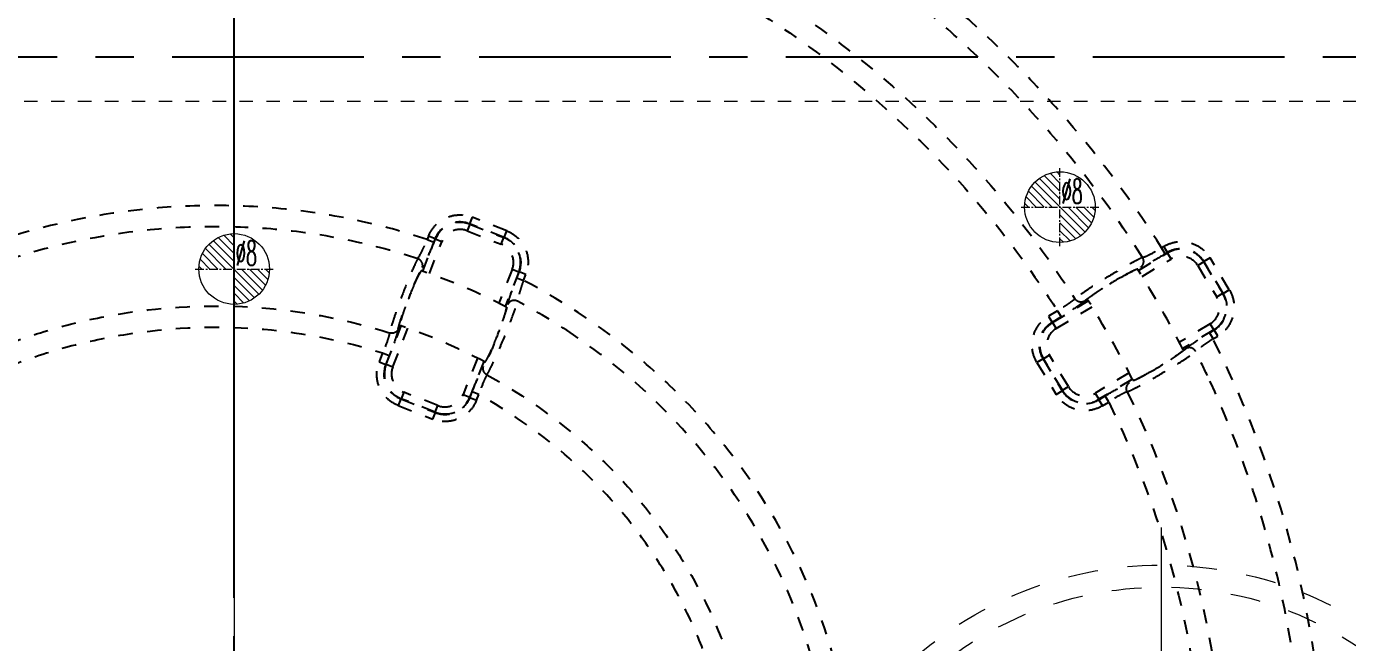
# Model space of a CAD drawing. Header units: millimetres. Extents: x 2673 to 5721, y -10743 to 3474.
# Drawn here: x 3782.6 to 3932.2, y 60.4 to 130.1 of the extents above; entities that cross this region are included whole.
import ezdxf
from ezdxf.enums import TextEntityAlignment as Align

# ---------------------------------------------------------------- set-up
doc = ezdxf.new("R2010")
doc.units = ezdxf.units.MM
doc.header["$LTSCALE"] = 16.335
doc.header["$PDMODE"] = 3
doc.header["$PDSIZE"] = 0.3125
doc.linetypes.add('CENTER', pattern=[0.6, 0.375, -0.075, 0.075, -0.075])
doc.linetypes.add('HIDDEN', pattern=[0.2, 0.1, -0.1])
doc.layers.get('0').update_dxf_attribs({"linetype": 'CONTINUOUS'})
doc.layers.get('Defpoints').update_dxf_attribs({"linetype": 'CONTINUOUS'})
for name, color, linetype, lineweight in [('cool', 153, 'HIDDEN', 9), ('epin', 13, 'CONTINUOUS', 9), ('moldbase', 7, 'CONTINUOUS', 20), ('sp', 193, 'CONTINUOUS', 9)]:
    doc.layers.add(name, color=color, linetype=linetype, lineweight=lineweight)
doc.layers.add('DEFAULT_2', color=8, linetype='HIDDEN')
doc.styles.get("Standard").update_dxf_attribs({"font": 'txt', "width": 0.8})
doc.styles.add('TXT', font='txt.shx', dxfattribs={"bigfont": 'gbcbig.shx'})
doc.styles.add('TXT05', font='txt.shx', dxfattribs={"width": 0.5, "bigfont": 'gbcbig.shx'})
doc.dimstyles.get("Standard").update_dxf_attribs({"dimtxt": 0.15625, "dimasz": 0.1875, "dimexe": 0.125, "dimexo": 0.0625, "dimtad": 0, "dimtih": 1, "dimtoh": 1, "dimdsep": 46, "dimtxsty": 'Standard', "dimcen": 0.09, "dimadec": 0, "dimazin": 0, "dimtp": 0.01, "dimtm": 0.01, "dimtfac": 1, "dimtofl": 0, "dimtmove": 0, "dimatfit": 3, "dimfxl": 0, "dimtolj": 1, "dimarcsym": 0})

# ---------------------------------------------------------------- blocks, each defined once
blk = doc.blocks.new('*D84')
at = {"color": 4, "lineweight": -2}
blk.add_line((3976.43, 186.47), (3970.25, 181.4), dxfattribs=at)
at = {"color": 4}
blk.add_solid([(3969.41, 182.43), (3971.1, 180.37), (3964.07, 176.32)], dxfattribs=at)
at = {"layer": 'Defpoints', "color": 0}
for p in [(3964.07, 176.32), (3648.27, -83.02)]:
    blk.add_point(p, dxfattribs=at)
at = {"color": 6, "insert": (3998.07, 204.24), "char_height": 12, "attachment_point": 5, "rotation": 39.3934}
blk.add_mtext('\\A1;∅408.64', dxfattribs=at)
blk = doc.blocks.new('sp_80_th', base_point=(180.03, -1065.14))
at = {"layer": 'sp', "color": 1, "linetype": 'CENTER', "ltscale": 2.643404}
for p, q in [((180.03, -1111.89), (180.03, -1018.39)), ((133.28, -1065.14), (226.78, -1065.14))]:
    blk.add_line(p, q, dxfattribs=at)
at = {"layer": 'sp', "linetype": 'HIDDEN', "ltscale": 2.073258}
for radius in [42.5, 40]:
    blk.add_circle((180.03, -1065.14), radius, dxfattribs=at)
at = {"layer": 'sp', "color": 6, "style": 'TXT'}
blk.add_text('SP%%c80', height=10, dxfattribs=at).set_placement((180.03, -1081.14), align=Align.MIDDLE)
blk = doc.blocks.new('1')
at = {"color": 1, "linetype": 'CENTER', "ltscale": 3.545271}
blk.add_line((3521.17, -188.35), (4091.17, -188.35), dxfattribs=at)
at = {"layer": 'cool', "ltscale": 0.932966}
blk.add_line((3535.5, -193.35), (4076.84, -193.35), dxfattribs=at)
blk = doc.blocks.new('05')
blk.add_blockref('1', (0, 315))
blk = doc.blocks.new('epin_ejp_8')
at = {"layer": 'epin', "ltscale": 0.5}
h = blk.add_hatch(dxfattribs=at)
h.set_pattern_fill('_ANSI31', color=123, scale=0.2, angle=90, style=0)
h.set_pattern_definition([(135, (-3069.6252, 813.4417), (-0.4490128, -0.4490128), [])])
h.paths.add_polyline_path([(0, 4, 0.414214), (-4, 0), (0, 0)])
h.paths.add_polyline_path([(4, 0), (0, 0), (0, -4, 0.414214)])
at = {"layer": 'epin', "color": 1, "linetype": 'CENTER', "ltscale": 0.16}
for p, q in [((0, -4.4), (0, 4.4)), ((-4.4, 0), (4.4, 0))]:
    blk.add_line(p, q, dxfattribs=at)
at = {"layer": 'epin', "ltscale": 0.5}
blk.add_circle((0, 0), 4, dxfattribs=at)
at = {"layer": 'epin', "color": 6, "ltscale": 0.5, "style": 'TXT05', "width": 0.5}
blk.add_text('%%c8', height=2.8, dxfattribs=at).set_placement((0.16, 0.4))
blk = doc.blocks.new('7')
at = {"layer": 'epin'}
for p in [(93.5, 2155.41), (0, 2148.41)]:
    blk.add_blockref('epin_ejp_8', p, dxfattribs=at)

msp = doc.modelspace()

# ---------------------------------------------------------------- linework, layer by layer
at = {"color": 1, "linetype": 'CENTER', "ltscale": 3.545271}
msp.add_line((3806.172, -273.35), (3806.172, 326.65), dxfattribs=at)
at = {"color": 1, "linetype": 'CENTER', "ltscale": 12.63858}
msp.add_line((3806.172, -178.099), (3806.172, 271.4), dxfattribs=at)
at = {"color": 7, "linetype": 'Continuous'}
for radius in [204.318, 204.112, 199.261, 198.191, 186.993]:
    msp.add_circle((3806.172, 46.65), radius, dxfattribs=at)
at = {"layer": 'DEFAULT_2', "color": 8, "linetype": 'HIDDEN'}
for p, q in [((3832.84, 107.717), (3832.546, 106.97)), ((3833.113, 108.51), (3832.819, 107.763)), ((3832.819, 107.763), (3832.84, 107.717)), ((3836.741, 106.223), (3832.819, 107.763)), ((3832.84, 107.717), (3836.695, 106.203)), ((3837.034, 106.97), (3833.113, 108.51)), ((3828.172, 106.356), (3828.026, 105.985)), ((3828.919, 106.062), (3828.172, 106.356)), ((3832.546, 106.97), (3836.401, 105.456)), ((3836.695, 106.203), (3836.741, 106.223)), ((3836.741, 106.223), (3837.034, 106.97)), ((3827.515, 102.39), (3828.939, 106.016)), ((3828.026, 105.985), (3828.773, 105.692)), ((3828.273, 102.126), (3829.686, 105.722)), ((3828.919, 106.062), (3828.773, 105.691)), ((3828.939, 106.016), (3828.919, 106.062)), ((3829.686, 105.722), (3828.939, 106.016)), ((3836.401, 105.456), (3836.695, 106.203)), ((3911.431, 105.199), (3911.177, 105.046)), ((3911.592, 104.359), (3911.177, 105.046)), ((3911.846, 104.512), (3911.431, 105.199)), ((3908.569, 102.49), (3911.834, 104.463)), ((3908.991, 101.807), (3912.249, 103.776)), ((3911.846, 104.512), (3911.591, 104.358)), ((3911.834, 104.463), (3911.846, 104.512)), ((3912.249, 103.776), (3911.834, 104.463)), ((3915.966, 103.444), (3915.279, 103.029)), ((3915.978, 103.494), (3915.966, 103.444)), ((3915.966, 103.444), (3918.108, 99.9)), ((3916.665, 103.909), (3915.978, 103.494)), ((3918.158, 99.888), (3915.978, 103.494)), ((3918.844, 100.303), (3916.665, 103.909)), ((3827.515, 102.39), (3827.381, 102.436)), ((3837.649, 102.596), (3836.148, 98.775)), ((3838.396, 102.302), (3836.867, 98.411)), ((3838.396, 102.302), (3837.649, 102.596)), ((3838.18, 101.654), (3838.442, 102.323)), ((3838.442, 102.323), (3838.396, 102.302)), ((3839.189, 102.029), (3838.442, 102.323)), ((3838.927, 101.361), (3839.189, 102.029)), ((3908.569, 102.49), (3908.494, 102.61)), ((3915.279, 103.029), (3917.421, 99.485)), ((3838.18, 101.654), (3838.927, 101.361)), ((3918.158, 99.888), (3918.844, 100.303)), ((3898.824, 96.599), (3902.886, 99.054)), ((3902.811, 99.175), (3902.886, 99.054)), ((3917.421, 99.485), (3918.108, 99.9)), ((3918.108, 99.9), (3918.158, 99.888)), ((3836.994, 98.345), (3836.867, 98.411)), ((3899.391, 97.922), (3898.36, 97.298)), ((3898.36, 97.298), (3898.775, 96.611)), ((3899.239, 95.913), (3903.308, 98.372)), ((3899.391, 97.922), (3899.806, 97.235)), ((3823.382, 91.866), (3825.085, 96.202)), ((3824.129, 91.573), (3825.845, 95.941)), ((3824.951, 96.248), (3825.085, 96.202)), ((3899.806, 97.235), (3898.775, 96.611)), ((3898.775, 96.611), (3898.824, 96.599)), ((3898.824, 96.599), (3899.239, 95.913)), ((3916.674, 96.455), (3913.202, 94.356)), ((3917.089, 95.768), (3913.569, 93.641)), ((3916.597, 95.429), (3917.139, 95.756)), ((3917.089, 95.768), (3916.674, 96.455)), ((3917.139, 95.756), (3917.089, 95.768)), ((3917.554, 95.069), (3917.139, 95.756)), ((3916.598, 95.429), (3917.013, 94.742)), ((3917.013, 94.742), (3917.554, 95.069)), ((3822.985, 93.147), (3822.589, 92.139)), ((3822.985, 93.147), (3823.732, 92.854)), ((3823.732, 92.854), (3823.336, 91.845)), ((3898.492, 92.883), (3897.805, 92.467)), ((3900.634, 89.338), (3898.492, 92.883)), ((3913.634, 93.514), (3913.569, 93.641)), ((3822.589, 92.139), (3823.336, 91.845)), ((3823.336, 91.845), (3823.382, 91.866)), ((3823.382, 91.866), (3824.129, 91.573)), ((3833.711, 92.567), (3832.092, 88.446)), ((3834.427, 92.195), (3832.839, 88.152)), ((3834.427, 92.195), (3834.553, 92.128)), ((3897.756, 92.48), (3897.069, 92.065)), ((3897.069, 92.065), (3899.249, 88.459)), ((3897.805, 92.467), (3897.756, 92.48)), ((3897.756, 92.48), (3899.936, 88.874)), ((3899.948, 88.923), (3897.805, 92.467)), ((3907.506, 90.913), (3903.664, 88.591)), ((3907.871, 90.196), (3904.08, 87.905)), ((3907.871, 90.196), (3907.935, 90.069)), ((3825.377, 88.712), (3825.083, 87.965)), ((3829.232, 87.198), (3825.377, 88.712)), ((3832.092, 88.446), (3832.839, 88.152)), ((3832.859, 88.106), (3833.111, 88.747)), ((3833.858, 88.454), (3833.111, 88.747)), ((3833.606, 87.812), (3833.858, 88.454)), ((3899.249, 88.459), (3899.936, 88.874)), ((3899.936, 88.874), (3899.948, 88.923)), ((3899.948, 88.923), (3900.634, 89.338)), ((3903.664, 88.591), (3904.08, 87.905)), ((3904.067, 87.855), (3904.775, 88.283)), ((3905.19, 87.596), (3904.775, 88.283)), ((3825.037, 87.945), (3824.743, 87.198)), ((3824.743, 87.198), (3828.665, 85.658)), ((3825.083, 87.965), (3825.037, 87.945)), ((3825.037, 87.945), (3828.959, 86.405)), ((3828.938, 86.451), (3825.083, 87.965)), ((3828.938, 86.451), (3829.232, 87.198)), ((3832.839, 88.152), (3832.859, 88.106)), ((3832.859, 88.106), (3833.606, 87.812)), ((3904.08, 87.905), (3904.067, 87.855)), ((3904.067, 87.855), (3904.482, 87.168)), ((3904.482, 87.168), (3905.19, 87.596)), ((3828.665, 85.658), (3828.959, 86.405)), ((3828.959, 86.405), (3828.938, 86.451))]:
    msp.add_line(p, q, dxfattribs=at)
for radius in [203.079, 201.12]:
    msp.add_circle((3806.172, 46.65), radius, dxfattribs=at)
for centre, radius, start, end in [((3831.717, 104.968), 3.004, 68.47485, 158.64641), ((3831.742, 104.912), 3.012, 68.65001, 158.49936), ((3831.739, 104.919), 2.205, 68.50507, 158.61631), ((3835.647, 103.425), 3.004, 338.47485, 68.64641), ((3835.597, 103.403), 2.205, 338.50507, 68.61631), ((3835.591, 103.401), 3.012, 350.63125, 68.50576), ((3913.39, 101.883), 3.012, 31.2397, 121.08905), ((3913.404, 101.943), 3.004, 31.06454, 121.23609), ((3913.391, 101.891), 2.205, 31.09475, 121.20599), ((3804.871, 36.185), 69.971, 62.67113, 71.23411), ((3835.62, 103.384), 2.979, 338.70031, 350.84615), ((3927.482, 64.774), 42.436, 119.33987, 122.81245), ((3808.185, 39.932), 118.281, 26.93636, 31.999), ((3805.352, 37.048), 70.155, 55.99027, 62.02682), ((3808.205, 39.942), 111.619, 26.68531, 32.05064), ((3915.536, 98.343), 2.205, 301.09475, 31.20599), ((3915.588, 98.33), 3.004, 301.06454, 31.23609), ((3915.529, 98.345), 3.012, 313.22093, 31.09545), ((3804.855, 36.151), 63.367, 62.05225, 71.51032), ((3900.325, 94.038), 3.004, 121.06454, 211.23609), ((3900.385, 94.023), 3.012, 121.2397, 211.08907), ((3900.378, 94.025), 2.205, 121.09475, 211.20599), ((3915.542, 98.314), 2.979, 301.28999, 313.43583), ((3809.659, 40.698), 117.795, 25.05526, 26.52729), ((3826.131, 90.743), 3.004, 158.47485, 248.64641), ((3826.187, 90.768), 3.012, 158.65001, 248.49939), ((3826.181, 90.765), 2.205, 158.50507, 248.61631), ((3888.602, 128.467), 43.095, 299.73316, 303.22489), ((3830.039, 89.249), 2.205, 248.50507, 338.61631), ((3902.509, 90.424), 3.004, 211.06454, 301.23609), ((3902.494, 90.471), 2.979, 211.28999, 223.43583), ((3902.524, 90.484), 3.012, 223.2209, 301.09547), ((3902.522, 90.477), 2.205, 211.09475, 301.20599), ((3830.061, 89.2), 3.004, 248.47485, 338.64641), ((3830.037, 89.256), 3.012, 260.63122, 338.50579), ((3830.02, 89.227), 2.979, 248.70031, 260.84615)]:
    msp.add_arc(centre, radius, start, end, dxfattribs=at)
for points, knots in [([(3820.165, 216.081), (3809.232, 217.042), (3792.687, 217.01), (3770.996, 214.055), (3755.021, 210.42), (3739.385, 205.401), (3719.157, 196.867), (3695.357, 182.905), (3670.148, 161.487), (3652.518, 140.265), (3640.738, 121.706), (3630.617, 102.256), (3624.911, 86.761), (3622.012, 76.232)], [0, 0, 0, 0, 0.1252061, 0.1874252, 0.2495281, 0.3118469, 0.3745329, 0.4997142, 0.6248995, 0.7500892, 0.8127949, 0.875405, 1, 1, 1, 1]), ([(3813.575, 214.146), (3803.048, 214.697), (3787.173, 214.153), (3766.424, 210.705), (3751.154, 206.808), (3736.227, 201.609), (3716.95, 192.973), (3698.828, 181.888), (3682.339, 168.661), (3667.015, 154.094), (3653.592, 137.627), (3642.366, 119.708), (3632.698, 100.959), (3627.215, 86.053), (3624.408, 75.926)], [0, 0, 0, 0, 0.1250157, 0.1871392, 0.249255, 0.3116691, 0.3743672, 0.4995285, 0.5621746, 0.6248222, 0.7500374, 0.8127479, 0.8753649, 1, 1, 1, 1]), ([(3982.904, 28.749), (3983.3, 34.177), (3983.577, 45.089), (3982.403, 61.454), (3979.686, 77.648), (3974.035, 98.759), (3965.412, 118.988), (3954.07, 137.731), (3944.25, 151.005), (3933.224, 163.301), (3921.112, 174.517), (3908.011, 184.569), (3889.402, 196.296), (3864.241, 207.68), (3842.79, 212.991), (3831.937, 214.661)], [0, 0, 0, 0, 0.0620818, 0.1242949, 0.1868949, 0.2490922, 0.3733211, 0.4359918, 0.4987321, 0.5613895, 0.6241212, 0.6867698, 0.7494922, 0.8747321, 1, 1, 1, 1]), ([(3980.768, 33.05), (3981.023, 38.313), (3981.037, 48.898), (3979.55, 64.73), (3976.602, 80.367), (3970.746, 100.721), (3962.075, 120.191), (3950.832, 138.218), (3941.16, 150.973), (3930.349, 162.782), (3918.516, 173.555), (3905.746, 183.213), (3887.642, 194.487), (3863.212, 205.454), (3842.414, 210.609), (3831.89, 212.247)], [0, 0, 0, 0, 0.0620079, 0.1243126, 0.1868475, 0.2489387, 0.3732393, 0.4359254, 0.4986477, 0.5613029, 0.6240344, 0.6866845, 0.7494177, 0.874684, 1, 1, 1, 1]), ([(3633.183, 73.965), (3635.861, 83.535), (3642.784, 102.259), (3657.596, 128.265), (3673.321, 147.62), (3687.678, 161.388), (3703.142, 173.905), (3720.129, 184.443), (3738.225, 192.718), (3752.293, 197.755), (3766.757, 201.579), (3786.355, 205.014), (3801.323, 205.683), (3811.232, 205.27)], [0, 0, 0, 0, 0.1250221, 0.24982, 0.3749363, 0.437177, 0.4998139, 0.6249855, 0.6872649, 0.7499012, 0.8127356, 0.8752351, 1, 1, 1, 1]), ([(3635.499, 73.365), (3638.231, 83.116), (3643.571, 97.422), (3652.993, 115.364), (3663.906, 132.441), (3676.953, 148.068), (3691.834, 161.832), (3707.849, 174.253), (3725.419, 184.559), (3744.095, 192.447), (3763.391, 198.66), (3788.442, 203.222), (3808.811, 203.262), (3818.9, 202.376)], [0, 0, 0, 0, 0.1250227, 0.1873756, 0.2499885, 0.3749959, 0.4372835, 0.5000035, 0.6249664, 0.6873014, 0.7500555, 0.8749575, 1, 1, 1, 1]), ([(3830.974, 203.302), (3835.881, 202.526), (3845.637, 200.55), (3859.984, 196.289), (3873.932, 190.762), (3887.349, 184.054), (3900.091, 176.196), (3912.074, 167.203), (3923.236, 157.166), (3933.444, 146.163), (3942.598, 134.316), (3950.647, 121.665), (3957.51, 108.307), (3964.995, 89.76), (3971.069, 65.413), (3972.24, 45.363), (3971.878, 35.381)], [0, 0, 0, 0, 0.0622256, 0.1245106, 0.1872328, 0.2499287, 0.3121803, 0.3744974, 0.4373619, 0.4999634, 0.5622464, 0.6246531, 0.6875294, 0.7501047, 0.8748861, 1, 1, 1, 1]), ([(3830.613, 200.936), (3835.565, 200.152), (3845.412, 198.146), (3859.88, 193.797), (3873.929, 188.146), (3887.417, 181.279), (3900.197, 173.224), (3912.185, 164.003), (3923.308, 153.723), (3933.42, 142.46), (3942.437, 130.341), (3952.897, 113.119), (3960.897, 94.493), (3966.15, 75.013), (3968.685, 60.084), (3969.785, 44.979), (3969.545, 34.897), (3969.184, 29.889)], [0, 0, 0, 0, 0.0622507, 0.1245777, 0.1873347, 0.2500123, 0.3122468, 0.3746376, 0.4375296, 0.5000422, 0.5623076, 0.6247986, 0.7499483, 0.8122214, 0.8750211, 0.9376537, 1, 1, 1, 1]), ([(3911.177, 105.046), (3908.259, 109.661), (3903.395, 116.321), (3896.067, 124.478), (3890.178, 130.233), (3883.938, 135.569), (3875.158, 142.116), (3863.402, 149.212), (3848.329, 155.83), (3835.156, 159.681), (3824.384, 161.731), (3813.51, 163.109), (3799.796, 163.521), (3783.414, 161.964), (3767.356, 158.378), (3751.845, 152.838), (3737.103, 145.432), (3723.323, 136.253), (3706.633, 121.935), (3696.141, 109.007), (3690.302, 99.76)], [0, 0, 0, 0, 0.0622998, 0.0937084, 0.1250404, 0.1561692, 0.1873077, 0.2499149, 0.3123466, 0.3746285, 0.406017, 0.4373779, 0.4995974, 0.5621033, 0.624637, 0.6868336, 0.7495432, 0.8123931, 0.8752233, 1, 1, 1, 1]), ([(3909.037, 103.95), (3906.183, 108.447), (3901.429, 114.935), (3894.274, 122.886), (3888.525, 128.496), (3882.436, 133.701), (3873.87, 140.09), (3862.402, 147.022), (3847.699, 153.5), (3834.849, 157.284), (3824.339, 159.312), (3813.725, 160.686), (3800.335, 161.133), (3784.33, 159.675), (3768.63, 156.242), (3753.451, 150.91), (3739.009, 143.757), (3725.489, 134.875), (3709.077, 120.992), (3698.722, 108.435), (3692.937, 99.44)], [0, 0, 0, 0, 0.062228, 0.0936021, 0.1249001, 0.1559997, 0.1871115, 0.2496732, 0.3120768, 0.3743284, 0.4057027, 0.4370645, 0.4992883, 0.5617858, 0.6243469, 0.6865641, 0.7492808, 0.8121739, 0.8750538, 1, 1, 1, 1]), ([(3700.404, 94.448), (3703.075, 98.613), (3708.924, 106.666), (3719.07, 117.63), (3730.438, 127.325), (3742.891, 135.597), (3756.242, 142.313), (3770.316, 147.359), (3784.912, 150.652), (3799.797, 152.105), (3814.759, 151.723), (3827.081, 149.808), (3836.749, 147.347), (3843.883, 145.047), (3850.832, 142.3), (3859.83, 138.042), (3870.561, 131.642), (3882.305, 122.334), (3892.746, 111.558), (3898.676, 103.496), (3901.367, 99.274)], [0, 0, 0, 0, 0.0621562, 0.124671, 0.1872211, 0.2493693, 0.3120107, 0.3744794, 0.4366959, 0.4994819, 0.5618472, 0.6242068, 0.6556466, 0.68708, 0.7182947, 0.7494271, 0.8120532, 0.8747565, 0.937103, 1, 1, 1, 1]), ([(3702.469, 93.232), (3705.093, 97.318), (3710.838, 105.213), (3720.798, 115.962), (3731.955, 125.462), (3744.173, 133.566), (3757.269, 140.141), (3771.07, 145.078), (3785.379, 148.295), (3799.967, 149.709), (3814.626, 149.323), (3826.697, 147.438), (3836.165, 145.021), (3843.151, 142.763), (3849.953, 140.068), (3858.762, 135.893), (3869.263, 129.62), (3880.752, 120.5), (3890.962, 109.947), (3896.759, 102.054), (3899.39, 97.921)], [0, 0, 0, 0, 0.0622361, 0.1248257, 0.1874323, 0.2496351, 0.3123185, 0.3748135, 0.4370538, 0.4998468, 0.562207, 0.6245564, 0.6559857, 0.6874025, 0.7185979, 0.7497112, 0.8122881, 0.8749251, 0.9371933, 1, 1, 1, 1]), ([(3828.026, 105.984), (3825.423, 106.851), (3820.121, 108.298), (3811.969, 109.573), (3803.727, 109.973), (3792.755, 109.353), (3779.272, 106.389), (3764.175, 99.612), (3752.969, 91.562), (3745.1, 83.914), (3739.79, 77.616), (3735.098, 70.843), (3731.091, 63.647), (3727.777, 56.115), (3724.322, 45.711), (3721.858, 32.149), (3721.893, 18.383), (3723.39, 7.527), (3725.246, -0.478), (3727.806, -8.299), (3731.027, -15.875), (3734.888, -23.129), (3739.37, -30.01), (3744.436, -36.491), (3750.026, -42.531), (3756.092, -48.07), (3762.609, -53.072), (3769.532, -57.519), (3774.383, -60.108), (3776.857, -61.298)], [0, 0, 0, 0, 0.0312988, 0.0625389, 0.0939378, 0.1252485, 0.1876991, 0.250154, 0.3127881, 0.3439512, 0.3751669, 0.4066004, 0.4378048, 0.4689729, 0.5003228, 0.5627002, 0.6252571, 0.6564554, 0.6875639, 0.7188628, 0.7502069, 0.7813643, 0.8124739, 0.8437602, 0.8750939, 0.906243, 0.9373542, 0.9686896, 1, 1, 1, 1]), ([(3828.172, 106.356), (3828.354, 106.817), (3828.902, 107.679), (3830.156, 108.548), (3831.646, 108.875), (3832.651, 108.691), (3833.113, 108.51)], [0, 0, 0, 0, 0.2500115, 0.5000013, 0.7499896, 1, 1, 1, 1]), ([(3826.964, 103.815), (3824.499, 104.624), (3819.481, 105.975), (3811.771, 107.177), (3803.972, 107.57), (3793.583, 107.029), (3783.335, 104.858), (3773.602, 101.206), (3766.601, 97.743), (3759.961, 93.617), (3753.759, 88.854), (3748.045, 83.524), (3742.876, 77.662), (3738.27, 71.339), (3734.284, 64.609), (3730.941, 57.546), (3727.361, 47.762), (3724.595, 34.962), (3724.065, 19.281), (3726.284, 3.738), (3730.375, -8.7), (3734.843, -18.124), (3740.105, -27.132), (3748.091, -37.493), (3759.564, -48.223), (3768.305, -54.01), (3772.872, -56.543)], [0, 0, 0, 0, 0.0311514, 0.0622683, 0.0935509, 0.1247671, 0.1870339, 0.218321, 0.2494604, 0.2806847, 0.3120606, 0.3432337, 0.3743813, 0.4057823, 0.4370451, 0.4681897, 0.4995013, 0.5620148, 0.6245279, 0.6869925, 0.7496128, 0.7809507, 0.8121317, 0.8747611, 0.9372836, 1, 1, 1, 1]), ([(3837.034, 106.97), (3837.496, 106.788), (3838.358, 106.24), (3839.227, 104.986), (3839.554, 103.496), (3839.369, 102.491), (3839.189, 102.029)], [0, 0, 0, 0, 0.2500115, 0.5000013, 0.7499896, 1, 1, 1, 1]), ([(3826.963, 103.815), (3827.136, 104.081), (3827.399, 104.566), (3827.736, 105.299), (3827.931, 105.748), (3828.026, 105.985)], [0, 0, 0, 0, 0.3935527, 0.6826961, 1, 1, 1, 1]), ([(3828.773, 105.691), (3828.538, 105.094), (3828.2, 104.272), (3827.754, 103.315), (3827.563, 102.947), (3827.475, 102.805)], [0, 0, 0, 0, 0.6074955, 0.8416995, 1, 1, 1, 1]), ([(3909.037, 103.95), (3909.333, 104.057), (3910.062, 104.398), (3910.758, 104.797), (3911.177, 105.046)], [0, 0, 0, 0, 0.3925807, 1, 1, 1, 1]), ([(3911.431, 105.199), (3911.856, 105.455), (3912.815, 105.806), (3914.339, 105.735), (3915.721, 105.09), (3916.407, 104.333), (3916.665, 103.909)], [0, 0, 0, 0, 0.2500115, 0.5000013, 0.7499896, 1, 1, 1, 1]), ([(3826.962, 103.814), (3826.844, 103.609), (3826.588, 103.079), (3825.981, 101.708), (3825.338, 100.089), (3824.703, 98.377), (3824.285, 97.183), (3823.973, 96.21), (3823.811, 95.644), (3823.762, 95.413)], [0, 0, 0, 0, 0.0790733, 0.1958381, 0.499813, 0.6592086, 0.8043293, 0.9211012, 1, 1, 1, 1]), ([(3827.475, 102.805), (3827.543, 102.992), (3827.506, 103.452), (3827.159, 103.744), (3826.963, 103.815)], [0, 0, 0, 0, 0.4890952, 1, 1, 1, 1]), ([(3909.036, 103.95), (3908.818, 103.86), (3908.292, 103.598), (3906.974, 102.887), (3905.475, 102.001), (3903.925, 101.037), (3902.864, 100.351), (3902.022, 99.774), (3901.548, 99.427), (3901.367, 99.274)], [0, 0, 0, 0, 0.0788906, 0.1956265, 0.4998617, 0.6593026, 0.8043652, 0.9210578, 1, 1, 1, 1]), ([(3911.591, 104.358), (3911.044, 104.027), (3910.277, 103.581), (3909.345, 103.093), (3908.97, 102.918), (3908.815, 102.859)], [0, 0, 0, 0, 0.6081066, 0.842224, 1, 1, 1, 1]), ([(3908.815, 102.859), (3908.98, 102.965), (3909.227, 103.341), (3909.142, 103.775), (3909.037, 103.95)], [0, 0, 0, 0, 0.4892716, 1, 1, 1, 1]), ([(3826.504, 100.773), (3826.683, 101.192), (3826.988, 101.877), (3827.319, 102.554), (3827.475, 102.805)], [0, 0, 0, 0, 0.6065909, 1, 1, 1, 1]), ([(3827.381, 102.436), (3827.366, 102.44), (3827.318, 102.403), (3827.263, 102.323), (3827.175, 102.183), (3827.071, 101.992), (3826.948, 101.749), (3826.753, 101.34), (3826.605, 101.008), (3826.504, 100.773)], [0, 0, 0, 0, 0.024012, 0.0788381, 0.1650122, 0.280738, 0.4249811, 0.5952749, 1, 1, 1, 1]), ([(3906.689, 101.767), (3907.111, 102.007), (3907.809, 102.389), (3908.523, 102.749), (3908.815, 102.859)], [0, 0, 0, 0, 0.6082816, 1, 1, 1, 1]), ([(3908.494, 102.61), (3908.486, 102.623), (3908.421, 102.622), (3908.325, 102.59), (3908.159, 102.528), (3907.95, 102.432), (3907.689, 102.306), (3907.262, 102.085), (3906.925, 101.9), (3906.689, 101.767)], [0, 0, 0, 0, 0.0234902, 0.0781912, 0.1644487, 0.2805615, 0.4253514, 0.5960136, 1, 1, 1, 1]), ([(3785.968, 50.101), (3783.926, 48.266), (3780.318, 44.027), (3776.648, 36.566), (3774.83, 28.451), (3774.851, 20.146), (3776.63, 12.043), (3780.016, 4.481), (3784.003, -1.156), (3787.791, -5.146), (3791.917, -8.771), (3797.679, -12.568), (3805.26, -15.839), (3811.963, -17.443), (3817.418, -18.045), (3825.631, -18.293), (3837.977, -16.126), (3852.711, -8.44), (3862.616, 1.253), (3868.68, 10.38), (3872.243, 17.8), (3874.78, 25.624), (3876.256, 33.723), (3876.669, 41.934), (3875.815, 52.856), (3872.188, 66.166), (3865.44, 78.185), (3858.501, 86.632), (3850.622, 94.205), (3843.762, 98.833), (3838.926, 101.36)], [0, 0, 0, 0, 0.0313541, 0.0627638, 0.0940908, 0.1255014, 0.156876, 0.18816, 0.2195237, 0.235208, 0.2509265, 0.2821797, 0.3135653, 0.3447773, 0.3604946, 0.3761888, 0.4385762, 0.5009634, 0.563337, 0.5945313, 0.6257985, 0.6570457, 0.6882079, 0.7195547, 0.7506777, 0.8130686, 0.8753895, 0.9065334, 0.9376741, 1, 1, 1, 1]), ([(3826.504, 100.773), (3826.421, 100.583), (3826.083, 99.787), (3825.771, 98.981), (3825.547, 98.364)], [0, 0, 0, 0, 0.2406351, 1, 1, 1, 1]), ([(3837.158, 98.633), (3837.191, 98.8), (3837.303, 99.204), (3837.631, 100.216), (3837.944, 101.054), (3838.18, 101.654)], [0, 0, 0, 0, 0.1593094, 0.3937886, 1, 1, 1, 1]), ([(3838.927, 101.361), (3838.838, 101.119), (3838.699, 100.703), (3838.524, 100.134), (3838.369, 99.596), (3838.296, 99.224), (3838.259, 99.006)], [0, 0, 0, 0, 0.3157441, 0.5361218, 0.7293823, 1, 1, 1, 1]), ([(3902.419, 98.993), (3902.521, 99.084), (3902.779, 99.287), (3903.462, 99.778), (3904.053, 100.164), (3904.485, 100.439)], [0, 0, 0, 0, 0.1620063, 0.3904124, 1, 1, 1, 1]), ([(3904.485, 100.439), (3904.246, 100.285), (3903.908, 100.063), (3903.493, 99.774), (3903.245, 99.593), (3903.053, 99.445), (3902.912, 99.322), (3902.838, 99.248), (3902.802, 99.189), (3902.811, 99.175)], [0, 0, 0, 0, 0.4030788, 0.5740899, 0.7195409, 0.8364377, 0.9225418, 0.9763854, 1, 1, 1, 1]), ([(3918.844, 100.303), (3919.1, 99.878), (3919.451, 98.919), (3919.38, 97.395), (3918.735, 96.013), (3917.978, 95.327), (3917.554, 95.069)], [0, 0, 0, 0, 0.2500115, 0.5000013, 0.7499896, 1, 1, 1, 1]), ([(3834.792, 90.674), (3834.916, 90.876), (3835.189, 91.399), (3835.634, 92.324), (3836.153, 93.482), (3836.872, 95.166), (3837.52, 96.788), (3838.023, 98.208), (3838.202, 98.773), (3838.259, 99.007)], [0, 0, 0, 0, 0.0786009, 0.1955535, 0.3407381, 0.4997623, 0.8033275, 0.9202199, 1, 1, 1, 1]), ([(3838.259, 99.006), (3838.065, 99.1), (3837.596, 99.142), (3837.238, 98.823), (3837.158, 98.633)], [0, 0, 0, 0, 0.5112497, 1, 1, 1, 1]), ([(3901.367, 99.274), (3901.279, 99.184), (3901.031, 98.99), (3900.588, 98.674), (3900.024, 98.305), (3899.61, 98.051), (3899.391, 97.921)], [0, 0, 0, 0, 0.1577235, 0.39195, 0.6818676, 1, 1, 1, 1]), ([(3902.419, 98.993), (3902.296, 98.883), (3901.967, 98.634), (3901.104, 98.036), (3900.353, 97.566), (3899.806, 97.235)], [0, 0, 0, 0, 0.1573187, 0.3913686, 1, 1, 1, 1]), ([(3902.419, 98.993), (3902.254, 98.899), (3901.82, 98.851), (3901.478, 99.109), (3901.368, 99.275)], [0, 0, 0, 0, 0.4894704, 1, 1, 1, 1]), ([(3780.813, -50.577), (3776.597, -48.488), (3768.491, -43.624), (3757.669, -34.482), (3748.485, -23.677), (3741.219, -11.49), (3736.131, 1.776), (3733.388, 15.721), (3733.168, 29.953), (3735.477, 44.007), (3740.351, 57.403), (3746.419, 67.627), (3752.393, 74.992), (3757.39, 80.072), (3762.86, 84.636), (3768.764, 88.613), (3775.049, 91.982), (3781.645, 94.713), (3788.483, 96.746), (3797.838, 98.462), (3809.813, 98.741), (3819.233, 96.86), (3823.762, 95.412)], [0, 0, 0, 0, 0.0622232, 0.1243714, 0.1865587, 0.2488848, 0.3111091, 0.3735413, 0.4358596, 0.498351, 0.5608289, 0.6233172, 0.6545474, 0.6860688, 0.7173897, 0.7486025, 0.7800341, 0.8115373, 0.842856, 0.8741842, 0.9371149, 1, 1, 1, 1]), ([(3824.739, 95.837), (3824.765, 95.977), (3824.852, 96.311), (3825.11, 97.158), (3825.36, 97.857), (3825.547, 98.364)], [0, 0, 0, 0, 0.1608168, 0.3894773, 1, 1, 1, 1]), ([(3825.547, 98.364), (3825.446, 98.085), (3825.305, 97.686), (3825.141, 97.181), (3825.049, 96.872), (3824.982, 96.626), (3824.943, 96.433), (3824.927, 96.326), (3824.934, 96.253), (3824.951, 96.248)], [0, 0, 0, 0, 0.4020929, 0.5734676, 0.7194299, 0.8367331, 0.9230465, 0.9768331, 1, 1, 1, 1]), ([(3836.582, 96.752), (3836.713, 97.125), (3836.922, 97.747), (3837.108, 98.378), (3837.158, 98.633)], [0, 0, 0, 0, 0.6026087, 1, 1, 1, 1]), ([(3836.582, 96.752), (3836.655, 96.964), (3836.781, 97.341), (3836.913, 97.784), (3836.98, 98.058), (3837.006, 98.2), (3837.014, 98.285), (3837.007, 98.339), (3836.994, 98.345)], [0, 0, 0, 0, 0.4057349, 0.7189439, 0.8340595, 0.9193634, 0.9740529, 1, 1, 1, 1]), ([(3897.069, 92.065), (3896.814, 92.49), (3896.462, 93.449), (3896.534, 94.973), (3897.179, 96.355), (3897.936, 97.041), (3898.36, 97.298)], [0, 0, 0, 0, 0.2500115, 0.5000013, 0.7499896, 1, 1, 1, 1]), ([(3781.733, -48.36), (3777.64, -46.323), (3769.773, -41.583), (3759.275, -32.685), (3750.374, -22.181), (3743.339, -10.344), (3738.419, 2.53), (3735.774, 16.052), (3735.575, 29.841), (3737.821, 43.447), (3742.545, 56.407), (3748.419, 66.293), (3754.196, 73.41), (3759.025, 78.316), (3764.308, 82.723), (3770.006, 86.561), (3776.07, 89.811), (3782.432, 92.447), (3789.024, 94.408), (3798.035, 96.064), (3809.561, 96.339), (3818.627, 94.536), (3822.985, 93.146)], [0, 0, 0, 0, 0.0624982, 0.1248927, 0.1873022, 0.2498174, 0.3121977, 0.3747563, 0.4371632, 0.4996972, 0.5621921, 0.6246351, 0.6558363, 0.6873172, 0.7185751, 0.7497093, 0.7810527, 0.8124585, 0.8436682, 0.8748681, 0.9374867, 1, 1, 1, 1]), ([(3824.739, 95.837), (3824.708, 95.675), (3824.598, 95.279), (3824.276, 94.279), (3823.965, 93.449), (3823.732, 92.854)], [0, 0, 0, 0, 0.1570841, 0.3911347, 1, 1, 1, 1]), ([(3824.739, 95.838), (3824.666, 95.666), (3824.364, 95.37), (3823.948, 95.356), (3823.762, 95.413)], [0, 0, 0, 0, 0.4896523, 1, 1, 1, 1]), ([(3835.62, 94.237), (3835.708, 94.447), (3836.048, 95.278), (3836.364, 96.119), (3836.582, 96.752)], [0, 0, 0, 0, 0.2544755, 1, 1, 1, 1]), ([(3787.03, 47.825), (3785.246, 46.138), (3782.094, 42.276), (3778.873, 35.545), (3777.253, 28.23), (3777.234, 20.721), (3778.759, 13.353), (3781.711, 6.421), (3785.92, 0.156), (3791.216, -5.237), (3797.383, -9.628), (3804.212, -12.894), (3811.504, -14.994), (3819.037, -15.879), (3826.634, -15.59), (3834.09, -14.12), (3841.264, -11.573), (3847.98, -7.985), (3854.132, -3.487), (3859.586, 1.844), (3864.281, 7.856), (3869.381, 16.646), (3872.704, 26.368), (3874.09, 36.448), (3874.192, 44.091), (3873.336, 51.698), (3871.009, 61.609), (3865.869, 73.382), (3856.667, 85.708), (3848.815, 92.353), (3844.592, 95.202)], [0, 0, 0, 0, 0.0304327, 0.061049, 0.0916962, 0.1225323, 0.1534415, 0.184306, 0.2153474, 0.2464476, 0.2774815, 0.3087145, 0.3398209, 0.3711217, 0.4023211, 0.4336716, 0.4649566, 0.4963403, 0.5277084, 0.5591014, 0.590577, 0.6219542, 0.684761, 0.7162341, 0.7478248, 0.7792388, 0.8108782, 0.8737525, 0.9368548, 1, 1, 1, 1]), ([(3787.815, -65.785), (3793.009, -67.564), (3803.673, -70.296), (3820.114, -71.726), (3836.547, -70.588), (3849.935, -67.5), (3860.254, -63.827), (3870.292, -59.364), (3879.806, -53.749), (3888.576, -47.115), (3894.755, -41.683), (3900.498, -35.828), (3905.785, -29.556), (3910.606, -22.89), (3914.939, -15.893), (3918.744, -8.616), (3922.002, -1.086), (3924.715, 6.671), (3927.595, 17.242), (3929.756, 30.789), (3930.05, 47.262), (3927.382, 69.087), (3921.95, 84.934), (3917.012, 94.742)], [0, 0, 0, 0, 0.0626426, 0.1249319, 0.1875073, 0.2498039, 0.280994, 0.3123624, 0.375034, 0.4064359, 0.4377274, 0.4688092, 0.4999085, 0.5312285, 0.5625719, 0.5937219, 0.6248288, 0.6560844, 0.6873979, 0.7497311, 0.8120219, 0.8747257, 1, 1, 1, 1]), ([(3823.762, 95.412), (3823.745, 95.288), (3823.663, 94.985), (3823.417, 94.225), (3823.174, 93.595), (3822.985, 93.147)], [0, 0, 0, 0, 0.1570302, 0.391312, 1, 1, 1, 1]), ([(3913.964, 93.658), (3914.09, 93.769), (3914.422, 94.021), (3915.292, 94.623), (3916.047, 95.096), (3916.597, 95.429)], [0, 0, 0, 0, 0.1586099, 0.3929387, 1, 1, 1, 1]), ([(3917.013, 94.742), (3916.796, 94.606), (3916.387, 94.334), (3915.829, 93.945), (3915.387, 93.61), (3915.149, 93.396), (3915.053, 93.308)], [0, 0, 0, 0, 0.3166603, 0.6053968, 0.8396215, 1, 1, 1, 1]), ([(3835.62, 94.237), (3835.396, 93.694), (3835.081, 92.952), (3834.665, 92.087), (3834.488, 91.758), (3834.407, 91.628)], [0, 0, 0, 0, 0.6111065, 0.8405593, 1, 1, 1, 1]), ([(3834.553, 92.128), (3834.569, 92.12), (3834.629, 92.174), (3834.692, 92.268), (3834.802, 92.451), (3834.928, 92.696), (3835.08, 93.009), (3835.318, 93.527), (3835.497, 93.944), (3835.62, 94.237)], [0, 0, 0, 0, 0.0224162, 0.0761218, 0.1629281, 0.2810852, 0.4279903, 0.5999271, 1, 1, 1, 1]), ([(3907.287, 88.76), (3907.506, 88.846), (3908.037, 89.099), (3908.946, 89.568), (3910.055, 90.178), (3911.64, 91.087), (3913.131, 91.989), (3914.386, 92.816), (3914.869, 93.157), (3915.054, 93.308)], [0, 0, 0, 0, 0.0785427, 0.195374, 0.340544, 0.4996993, 0.8036416, 0.9204565, 1, 1, 1, 1]), ([(3913.964, 93.658), (3913.753, 93.47), (3913.171, 93.05), (3912.577, 92.652), (3912.214, 92.416)], [0, 0, 0, 0, 0.3947246, 1, 1, 1, 1]), ([(3912.214, 92.416), (3912.418, 92.55), (3912.706, 92.743), (3913.059, 92.994), (3913.268, 93.149), (3913.429, 93.277), (3913.547, 93.383), (3913.611, 93.449), (3913.641, 93.5), (3913.634, 93.514)], [0, 0, 0, 0, 0.4048926, 0.5751773, 0.7191174, 0.8347136, 0.9202374, 0.9747497, 1, 1, 1, 1]), ([(3915.054, 93.308), (3914.953, 93.494), (3914.606, 93.797), (3914.139, 93.758), (3913.964, 93.658)], [0, 0, 0, 0, 0.5110617, 1, 1, 1, 1]), ([(3824.743, 87.198), (3824.282, 87.38), (3823.42, 87.929), (3822.551, 89.182), (3822.224, 90.672), (3822.409, 91.677), (3822.589, 92.139)], [0, 0, 0, 0, 0.2500115, 0.5000013, 0.7499896, 1, 1, 1, 1]), ([(3833.111, 88.747), (3833.346, 89.344), (3833.684, 90.167), (3834.129, 91.122), (3834.319, 91.488), (3834.407, 91.628)], [0, 0, 0, 0, 0.60888, 0.8431313, 1, 1, 1, 1]), ([(3834.791, 90.674), (3834.629, 90.765), (3834.359, 91.057), (3834.346, 91.461), (3834.407, 91.629)], [0, 0, 0, 0, 0.5100917, 1, 1, 1, 1]), ([(3834.791, 90.673), (3838.4, 88.689), (3843.532, 85.164), (3849.515, 79.508), (3853.542, 74.814), (3857.047, 69.702), (3859.998, 64.247), (3862.328, 58.495), (3863.997, 52.51), (3864.98, 46.366), (3865.245, 40.141), (3864.756, 33.922), (3863.134, 25.758), (3859.979, 17.952), (3855.431, 10.968), (3849.977, 4.631), (3843.263, -0.562), (3835.65, -4.128), (3829.595, -5.963), (3823.306, -6.842), (3816.952, -6.712), (3810.668, -5.548), (3805.671, -3.679), (3801.906, -1.677), (3799.232, 0.083), (3796.726, 2.097), (3794.414, 4.345), (3792.332, 6.81), (3789.904, 10.377), (3787.572, 15.304), (3786.155, 21.723), (3786.274, 27.244), (3787.242, 31.553), (3788.793, 35.737), (3790.663, 38.599), (3792.169, 40.25)], [0, 0, 0, 0, 0.0611801, 0.0916408, 0.1221294, 0.1528654, 0.1835309, 0.2140677, 0.2448523, 0.275634, 0.3062858, 0.3371739, 0.3680576, 0.4296915, 0.4606624, 0.4915398, 0.5535981, 0.5847862, 0.6160412, 0.6472128, 0.6787211, 0.7100283, 0.7417109, 0.7575167, 0.77329, 0.7891959, 0.8051886, 0.8211181, 0.8370335, 0.8691943, 0.9013979, 0.9338587, 0.9502728, 0.966807, 1, 1, 1, 1]), ([(3788.828, -63.602), (3793.834, -65.302), (3804.103, -67.918), (3819.93, -69.309), (3835.762, -68.262), (3851.26, -64.775), (3866.066, -58.979), (3884.388, -48.401), (3898.196, -35.644), (3907.657, -22.96), (3911.944, -16.274), (3915.736, -9.312), (3920.104, 0.306), (3924.271, 12.877), (3927.108, 28.507), (3927.753, 44.395), (3926.205, 60.266), (3922.483, 75.815), (3918.621, 85.769), (3916.37, 90.584)], [0, 0, 0, 0, 0.0625396, 0.124731, 0.1872324, 0.2494855, 0.311939, 0.3745844, 0.4990813, 0.5303689, 0.5617444, 0.5929571, 0.6240756, 0.6866216, 0.7490696, 0.8114134, 0.8741356, 0.9371199, 1, 1, 1, 1]), ([(3834.791, 90.674), (3834.721, 90.568), (3834.578, 90.286), (3834.253, 89.551), (3834.018, 88.915), (3833.858, 88.454)], [0, 0, 0, 0, 0.1574751, 0.3922681, 1, 1, 1, 1]), ([(3904.775, 88.283), (3905.323, 88.614), (3906.089, 89.061), (3907.021, 89.547), (3907.393, 89.722), (3907.548, 89.78)], [0, 0, 0, 0, 0.6090142, 0.8430892, 1, 1, 1, 1]), ([(3907.287, 88.76), (3907.204, 88.932), (3907.154, 89.34), (3907.393, 89.681), (3907.548, 89.78)], [0, 0, 0, 0, 0.5102582, 1, 1, 1, 1]), ([(3909.976, 91.046), (3909.493, 90.766), (3908.825, 90.389), (3908.009, 89.978), (3907.685, 89.831), (3907.548, 89.78)], [0, 0, 0, 0, 0.6108693, 0.8397245, 1, 1, 1, 1]), ([(3907.935, 90.069), (3907.943, 90.053), (3908.019, 90.059), (3908.123, 90.094), (3908.313, 90.168), (3908.551, 90.279), (3908.848, 90.427), (3909.331, 90.682), (3909.711, 90.894), (3909.976, 91.046)], [0, 0, 0, 0, 0.0228434, 0.0765783, 0.1630738, 0.2807042, 0.4270316, 0.5986359, 1, 1, 1, 1]), ([(3793.455, 38.089), (3792.181, 36.59), (3790.133, 33.145), (3788.62, 27.372), (3788.622, 21.405), (3789.797, 16.576), (3791.348, 12.945), (3793.273, 9.497), (3796.337, 5.591), (3800.846, 1.715), (3807.682, -2.258), (3817.39, -4.806), (3829.338, -4.025), (3838.642, -0.388), (3845.216, 3.984), (3851.122, 9.229), (3857.082, 17.213), (3860.814, 26.436), (3862.375, 34.175), (3862.994, 42.045), (3862.207, 49.969), (3860.106, 57.576), (3857.892, 63.074), (3855.094, 68.298), (3850.654, 74.823), (3843.828, 82.029), (3837.296, 86.533), (3833.858, 88.454)], [0, 0, 0, 0, 0.0312223, 0.0624556, 0.0937092, 0.1249696, 0.1406281, 0.1562856, 0.1875572, 0.2188386, 0.2501175, 0.3124604, 0.3748396, 0.4372461, 0.4685367, 0.4998272, 0.5622772, 0.6247392, 0.6560323, 0.6873254, 0.7498095, 0.7811041, 0.8123962, 0.8436945, 0.8749899, 0.9374892, 1, 1, 1, 1]), ([(3907.286, 88.76), (3911.591, 80.028), (3916.308, 65.97), (3918.655, 46.592), (3918.391, 31.913), (3916.106, 17.411), (3912.515, 5.696), (3908.657, -3.292), (3905.291, -9.828), (3901.473, -16.087), (3895.776, -24.036), (3887.583, -33.168), (3876.24, -42.556), (3863.618, -50.152), (3852.25, -54.805), (3842.818, -57.459), (3833.192, -59.365), (3820.927, -60.314), (3806.185, -59.141), (3796.617, -56.749), (3791.948, -55.177)], [0, 0, 0, 0, 0.1244921, 0.1866317, 0.2490764, 0.3115713, 0.3737837, 0.4051849, 0.4365626, 0.4677139, 0.4988454, 0.5615324, 0.6239771, 0.6864609, 0.7491941, 0.7803905, 0.8116455, 0.8745645, 0.9369946, 1, 1, 1, 1]), ([(3904.482, 87.168), (3904.057, 86.913), (3903.098, 86.561), (3901.574, 86.633), (3900.192, 87.278), (3899.506, 88.035), (3899.249, 88.459)], [0, 0, 0, 0, 0.2500115, 0.5000013, 0.7499896, 1, 1, 1, 1]), ([(3907.287, 88.76), (3907.167, 88.72), (3906.882, 88.587), (3906.175, 88.212), (3905.6, 87.859), (3905.19, 87.596)], [0, 0, 0, 0, 0.1576652, 0.3920979, 1, 1, 1, 1]), ([(3905.19, 87.596), (3909.39, 79.055), (3913.986, 65.308), (3916.261, 46.365), (3915.99, 32.024), (3913.744, 17.862), (3910.227, 6.424), (3906.452, -2.349), (3903.16, -8.726), (3899.43, -14.831), (3893.864, -22.583), (3885.865, -31.486), (3874.794, -40.635), (3862.481, -48.031), (3849.192, -53.465), (3835.2, -56.813), (3820.882, -57.908), (3806.529, -56.76), (3797.218, -54.427), (3792.674, -52.895)], [0, 0, 0, 0, 0.124751, 0.1869927, 0.2495314, 0.3120926, 0.3743641, 0.4057916, 0.4371855, 0.4683441, 0.4994812, 0.5621725, 0.6245993, 0.6870435, 0.749719, 0.8120386, 0.8748529, 0.9371485, 1, 1, 1, 1]), ([(3833.606, 87.812), (3833.424, 87.351), (3832.875, 86.489), (3831.622, 85.62), (3830.132, 85.293), (3829.127, 85.478), (3828.665, 85.658)], [0, 0, 0, 0, 0.2500115, 0.5000013, 0.7499896, 1, 1, 1, 1])]:
    msp.add_open_spline(points, degree=3, knots=knots, dxfattribs=at)
at = {"layer": 'moldbase', "color": 1, "linetype": 'CENTER', "ltscale": 5.597796}
msp.add_line((3806.172, 456.65), (3806.172, -473.35), dxfattribs=at)

# ---------------------------------------------------------------- block references
for name, p in [('7', (3806.172, -2045.761)), ('05', (0, 0))]:
    msp.add_blockref(name, p)
at = {"layer": 'sp'}
msp.add_blockref('sp_80_th', (3911.172, 26.65), dxfattribs=at)

# ---------------------------------------------------------------- dimensions: what is measured, and where the dimension line sits
dim = msp.add_diameter_dim_2p(p1=(3648.274, -83.018), p2=(3964.07, 176.319), dimstyle='Standard', override={"dimtxt": 12, "dimasz": 8, "dimexe": 0, "dimexo": 0, "dimgap": 0, "dimtih": 0, "dimtoh": 0, "dimzin": 0, "dimcen": 0, "dimclrd": 4, "dimclre": 4, "dimclrt": 6, "dimadec": 2, "dimtp": 0, "dimtm": 0, "dimtzin": 0})
dim.commit()
dim.dimension.update_dxf_attribs({"geometry": '*D84', "text_midpoint": (3998.073, 204.243)})

doc.saveas('drawing.dxf')
